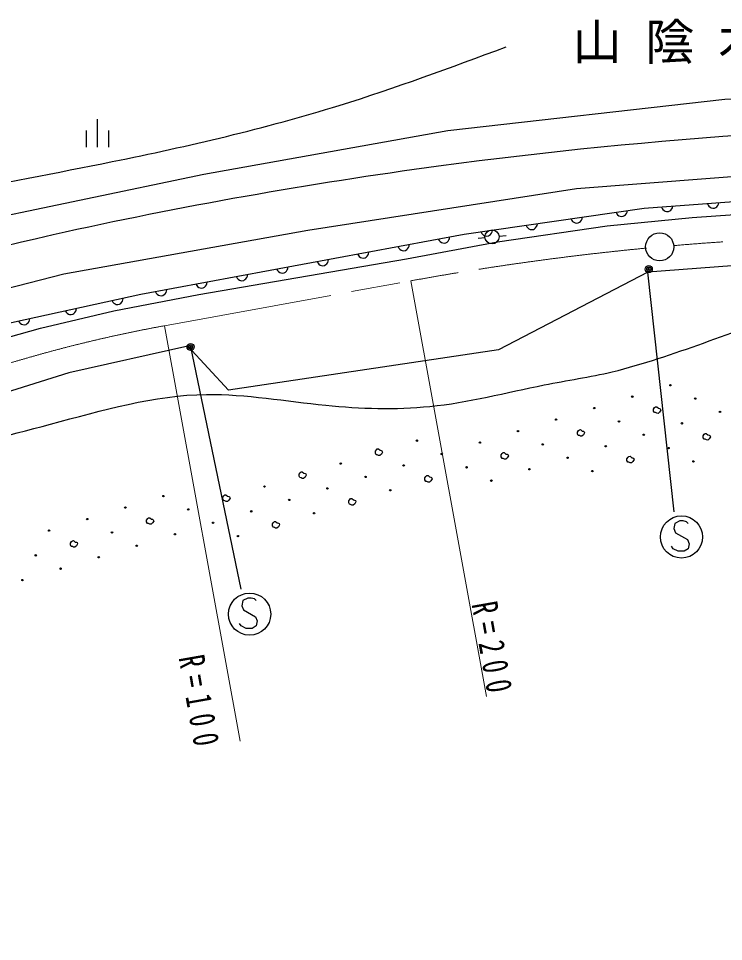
# Model space of a CAD drawing. Units: millimetres, scale not verified. Extents: x 40000 to 680000, y 20000 to 380000.
# Drawn here: x 214333 to 264437, y 265772 to 331336 of the extents above; entities that cross this region are included whole.
import ezdxf

# ---------------------------------------------------------------- set-up
doc = ezdxf.new("R2010")
doc.units = ezdxf.units.MM
doc.header["$LTSCALE"] = 1000
doc.linetypes.add('CHAIN', pattern=[18.5, 12, -1.5, 3.5, -1.5])
for name, color, linetype, lineweight in [('M-BGD', 7, 'Continuous', 25), ('M-BMK', 2, 'CHAIN', 13), ('M-BMK-SRVR', 3, 'Continuous', 25), ('M-STR-HTXT', 7, 'Continuous', 13), ('M-STR-STRC', 7, 'Continuous', 25)]:
    doc.layers.add(name, color=color, linetype=linetype, lineweight=lineweight)
doc.layers.add('M-BMK-HTXT', color=7, linetype='Continuous')
doc.styles.add('ＭＳ ゴシック', font='')
doc.styles.get('ＭＳ ゴシック').set_extended_font_data('MS Gothic')

msp = doc.modelspace()

# ---------------------------------------------------------------- linework, layer by layer
at = {"layer": 'M-BGD'}
for p, q in [((219937, 324184), (219937, 322184)), ((219137, 323384), (219137, 322184)), ((220737, 323384), (220737, 322184)), ((247488, 315760), (246992, 315697)), ((248482, 315867), (248980, 315910))]:
    msp.add_line(p, q, dxfattribs=at)
for points in [[(68209, 267286), (82169, 271410), (99198, 276445), (115931, 282812), (130887, 288291), (146139, 294511), (162576, 301174), (178273, 306801), (192340, 311836), (209814, 316575), (227509, 320277), (244834, 323386), (264529, 325608), (279781, 326200), (299105, 326200), (315097, 325163), (330497, 323090), (343380, 320277), (356708, 317463), (366185, 314354)], [(424658, 290513), (400966, 298361), (366759, 308134), (344658, 314502), (324371, 317907), (306602, 319832), (289425, 320721), (273284, 320721), (253997, 319240), (234894, 316279), (217569, 313169), (206019, 310207), (186583, 303692), (171479, 299101), (151489, 291401), (125130, 280147), (103640, 272743), (82021, 265487), (69278, 262110)], [(364638, 306981), (355217, 310342), (347300, 312562), (335899, 314902), (326358, 316402), (318197, 317363), (303079, 318323), (282077, 318983), (271879, 318803), (258798, 317843), (246016, 315982), (223037, 311722), (213080, 309562), (205879, 307101), (197358, 303321), (186737, 298401), (184697, 296720)], [(260034, 317933), (260073, 317840), (260126, 317764), (260212, 317690), (260295, 317648), (260393, 317623), (260521, 317632), (260615, 317671), (260691, 317725), (260765, 317811), (260807, 317894), (260832, 317992)], [(263304, 318173), (263343, 318080), (263397, 318004), (263482, 317930), (263566, 317888), (263664, 317863), (263791, 317872), (263885, 317911), (263961, 317965), (264035, 318051), (264077, 318134), (264102, 318232)], [(144808, 282676), (153632, 286655), (158548, 288806), (163425, 290189), (168494, 291379), (174746, 292992), (179815, 294259), (184846, 296141), (190146, 298983), (200122, 303731), (204116, 305459), (210406, 307801), (215898, 309338), (221121, 310567), (227150, 311719), (241919, 314253), (248371, 315482), (256167, 316596), (262196, 317210), (270982, 317825)], [(256804, 317552), (256850, 317462), (256909, 317390), (256999, 317322), (257085, 317286), (257185, 317268), (257312, 317287), (257402, 317332), (257474, 317391), (257542, 317482), (257578, 317568), (257596, 317668)], [(250413, 316622), (250459, 316532), (250518, 316460), (250609, 316392), (250695, 316356), (250794, 316338), (250921, 316357), (251011, 316402), (251084, 316461), (251151, 316552), (251187, 316638), (251205, 316738)], [(253609, 317087), (253654, 316997), (253713, 316925), (253804, 316857), (253890, 316821), (253990, 316803), (254116, 316822), (254207, 316867), (254279, 316926), (254347, 317017), (254383, 317103), (254400, 317203)], [(247218, 316157), (247264, 316067), (247323, 315995), (247413, 315927), (247499, 315891), (247599, 315873), (247726, 315892), (247816, 315937), (247888, 315996), (247956, 316087), (247992, 316173), (248010, 316273)], [(244187, 315643), (244236, 315555), (244297, 315485), (244391, 315421), (244478, 315388), (244578, 315374), (244704, 315397), (244793, 315446), (244863, 315508), (244927, 315601), (244959, 315689), (244973, 315789)], [(238442, 314578), (238491, 314490), (238553, 314420), (238646, 314356), (238733, 314323), (238834, 314309), (238959, 314332), (239048, 314381), (239118, 314443), (239182, 314536), (239215, 314624), (239229, 314724)], [(241314, 315111), (241363, 315022), (241425, 314952), (241518, 314888), (241606, 314856), (241706, 314842), (241832, 314865), (241920, 314914), (241990, 314976), (242054, 315069), (242087, 315156), (242101, 315257)], [(235570, 314046), (235619, 313957), (235680, 313887), (235774, 313823), (235861, 313790), (235961, 313776), (236087, 313800), (236176, 313849), (236246, 313911), (236310, 314004), (236342, 314091), (236356, 314191)], [(265027, 313760), (259065, 313326), (248440, 307797), (229252, 304924), (226379, 308068), (217923, 306171), (210117, 303732), (203992, 301238), (196837, 297877), (188001, 293053), (182255, 290831), (175751, 289096), (167945, 287470), (163012, 286223), (159202, 284817)], [(232697, 313513), (232746, 313424), (232808, 313355), (232901, 313290), (232989, 313258), (233089, 313244), (233215, 313267), (233303, 313316), (233373, 313378), (233437, 313471), (233470, 313559), (233484, 313659)], [(229825, 312980), (229874, 312892), (229936, 312822), (230029, 312758), (230116, 312725), (230217, 312711), (230342, 312735), (230431, 312784), (230501, 312845), (230565, 312939), (230598, 313026), (230611, 313126)], [(226953, 312448), (227001, 312359), (227063, 312289), (227157, 312225), (227244, 312193), (227344, 312179), (227470, 312202), (227559, 312251), (227628, 312313), (227693, 312406), (227725, 312494), (227739, 312594)], [(220987, 311277), (221038, 311190), (221102, 311122), (221197, 311061), (221286, 311031), (221386, 311020), (221511, 311047), (221598, 311099), (221666, 311163), (221728, 311258), (221758, 311346), (221769, 311447)], [(224080, 311915), (224129, 311827), (224191, 311757), (224284, 311693), (224372, 311660), (224472, 311646), (224598, 311670), (224686, 311719), (224756, 311780), (224820, 311874), (224853, 311961), (224867, 312061)], [(217668, 310557), (217719, 310470), (217783, 310402), (217878, 310341), (217967, 310311), (218067, 310300), (218192, 310327), (218279, 310379), (218347, 310443), (218409, 310538), (218438, 310626), (218449, 310727)], [(214348, 309837), (214400, 309750), (214464, 309682), (214559, 309621), (214647, 309591), (214748, 309580), (214873, 309607), (214960, 309659), (215028, 309722), (215089, 309818), (215119, 309906), (215130, 310007)]]:
    msp.add_lwpolyline(points, dxfattribs=at)
for points in [[(259789, 303288), (259694, 303290), (259607, 303337), (259531, 303346), (259468, 303452), (259469, 303588), (259542, 303694), (259607, 303755), (259689, 303759), (259803, 303657), (259891, 303642), (259941, 303615), (259979, 303522), (259896, 303383)], [(254372, 301658), (254277, 301661), (254190, 301708), (254114, 301717), (254051, 301823), (254052, 301959), (254124, 302064), (254190, 302126), (254272, 302130), (254386, 302028), (254474, 302013), (254524, 301986), (254562, 301893), (254479, 301753)], [(263312, 301394), (263217, 301396), (263130, 301443), (263055, 301452), (262991, 301558), (262992, 301694), (263065, 301800), (263130, 301861), (263212, 301865), (263326, 301763), (263414, 301748), (263464, 301721), (263503, 301628), (263419, 301489)], [(240014, 300294), (239920, 300297), (239832, 300344), (239757, 300352), (239693, 300458), (239694, 300594), (239767, 300700), (239832, 300761), (239914, 300765), (240028, 300664), (240117, 300648), (240166, 300622), (240205, 300529), (240122, 300389)], [(248955, 300029), (248860, 300032), (248773, 300079), (248697, 300087), (248634, 300194), (248635, 300330), (248707, 300435), (248772, 300496), (248855, 300500), (248969, 300399), (249057, 300384), (249107, 300357), (249145, 300264), (249062, 300124)], [(257895, 299764), (257800, 299767), (257713, 299814), (257637, 299823), (257574, 299929), (257575, 300065), (257648, 300170), (257713, 300232), (257795, 300236), (257909, 300134), (257997, 300119), (258047, 300092), (258086, 299999), (258002, 299859)], [(234597, 298665), (234502, 298668), (234415, 298714), (234339, 298723), (234276, 298829), (234277, 298965), (234350, 299071), (234415, 299132), (234497, 299136), (234611, 299034), (234699, 299019), (234749, 298992), (234788, 298899), (234704, 298760)], [(243538, 298400), (243443, 298403), (243356, 298450), (243280, 298458), (243217, 298564), (243217, 298700), (243290, 298806), (243355, 298867), (243438, 298871), (243552, 298770), (243640, 298754), (243690, 298728), (243728, 298635), (243645, 298495)], [(229180, 297035), (229085, 297038), (228998, 297085), (228922, 297094), (228859, 297200), (228860, 297336), (228933, 297441), (228998, 297503), (229080, 297507), (229194, 297405), (229282, 297390), (229332, 297363), (229370, 297270), (229287, 297130)], [(238120, 296771), (238026, 296774), (237938, 296820), (237863, 296829), (237799, 296935), (237800, 297071), (237873, 297177), (237938, 297238), (238020, 297242), (238134, 297140), (238223, 297125), (238272, 297098), (238311, 297006), (238228, 296866)], [(223763, 295406), (223668, 295409), (223581, 295456), (223505, 295465), (223442, 295571), (223443, 295707), (223515, 295812), (223581, 295874), (223663, 295877), (223777, 295776), (223865, 295761), (223915, 295734), (223953, 295641), (223870, 295501)], [(232703, 295142), (232608, 295144), (232521, 295191), (232446, 295200), (232382, 295306), (232383, 295442), (232456, 295547), (232521, 295609), (232603, 295613), (232717, 295511), (232805, 295496), (232855, 295469), (232894, 295376), (232810, 295236)], [(218346, 293777), (218251, 293780), (218164, 293827), (218088, 293835), (218025, 293942), (218026, 294078), (218098, 294183), (218163, 294244), (218246, 294248), (218360, 294147), (218448, 294132), (218498, 294105), (218536, 294012), (218453, 293872)]]:
    msp.add_lwpolyline(points, close=True, dxfattribs=at)
for centre, radius in [((247984, 315824), 500), ((260664, 305289), 50), ((257955, 304474), 50), ((262426, 304342), 50), ((255247, 303659), 50), ((264187, 303395), 50), ((252538, 302845), 50), ((257008, 302712), 50), ((261479, 302580), 50), ((249830, 302030), 50), ((258770, 301765), 50), ((242651, 301348), 50), ((247121, 301216), 50), ((251591, 301083), 50), ((256061, 300951), 50), ((244413, 300401), 50), ((260532, 300818), 50), ((237234, 299719), 50), ((241704, 299586), 50), ((253353, 300136), 50), ((262293, 299871), 50), ((246174, 299454), 50), ((250644, 299322), 50), ((255114, 299189), 50), ((238995, 298772), 50), ((247936, 298507), 50), ((231817, 298089), 50), ((236287, 297957), 50), ((240757, 297825), 50), ((224638, 297407), 50), ((233578, 297143), 50), ((221929, 296593), 50), ((226399, 296460), 50), ((230870, 296328), 50), ((219221, 295778), 50), ((235340, 296196), 50), ((228161, 295513), 50), ((216512, 294963), 50), ((220982, 294831), 50), ((225452, 294699), 50), ((229923, 294566), 50), ((222744, 293884), 50), ((215565, 293202), 50), ((220035, 293069), 50), ((217327, 292255), 50), ((214618, 291440), 50)]:
    msp.add_circle(centre, radius, dxfattribs=at)
for points, knots in [([(139772, 294659), (143680, 296457), (147588, 298255), (151618, 299694), (156771, 301533), (162123, 302785), (167463, 304136), (171445, 305144), (175420, 306207), (179161, 307838), (182497, 309274), (185639, 311179), (188934, 312725), (195278, 315706), (202179, 317396), (209073, 318796), (213044, 319638), (217023, 320360), (220993, 321165), (226425, 322267), (231841, 323524), (237134, 325163), (241129, 326400), (245055, 327855), (248980, 329310)], [0, 0, 0, 0, 1, 1, 1, 2, 2, 2, 3, 3, 3, 4, 4, 4, 5, 5, 5, 6, 6, 6, 7, 7, 7, 8, 8, 8, 8]), ([(68682, 264994), (79821, 268226), (90960, 271457), (101962, 275112), (110882, 278076), (119712, 281319), (128468, 284738), (138390, 288611), (148217, 292712), (158084, 296732), (165339, 299673), (172626, 302528), (180000, 305173), (192037, 309480), (204323, 313121), (216794, 315982), (225841, 318021), (234983, 319606), (244188, 320869), (259531, 322905), (275006, 324011), (290463, 323683), (305853, 323259), (321179, 321411), (336368, 318796), (347631, 316845), (358817, 314551), (369759, 311392), (379076, 308662), (388216, 305360), (397450, 302359), (408218, 298882), (419141, 295949), (429953, 292586), (437878, 290121), (445742, 287424), (453794, 285478), (459126, 284189), (464540, 283228), (469954, 282268)], [0, 0, 0, 0, 1, 1, 1, 2, 2, 2, 3, 3, 3, 4, 4, 4, 5, 5, 5, 6, 6, 6, 7, 7, 7, 8, 8, 8, 9, 9, 9, 10, 10, 10, 11, 11, 11, 12, 12, 12, 13, 13, 13, 13]), ([(157209, 283136), (158973, 283112), (160736, 283088), (162460, 283306), (166103, 283766), (169573, 285305), (173132, 286355), (176526, 287356), (180002, 287911), (183465, 288642), (186990, 289432), (190509, 290333), (193798, 291775), (195889, 292668), (197895, 293764), (199838, 294975), (202344, 296535), (204746, 298272), (207376, 299549), (210263, 300940), (213440, 301695), (216608, 302513), (220290, 303503), (223975, 304591), (227703, 304631), (230516, 304659), (233336, 304149), (236173, 303869), (238642, 303618), (241122, 303538), (243567, 303784), (246302, 304044), (248988, 304764), (251698, 305308), (253311, 305625), (254934, 305868), (256526, 306240), (260928, 307299), (265100, 309248), (269484, 310390), (272576, 311188), (275772, 311579), (278970, 311830), (284389, 312302), (289835, 312294), (295258, 311999), (300189, 311711), (305091, 311224), (309996, 310729), (313892, 310316), (317786, 309919), (321684, 309543), (324488, 309273), (327295, 309013), (330095, 308696), (331507, 308537), (332918, 308362), (334330, 308188)], [0, 0, 0, 0, 1, 1, 1, 2, 2, 2, 3, 3, 3, 4, 4, 4, 5, 5, 5, 6, 6, 6, 7, 7, 7, 8, 8, 8, 9, 9, 9, 10, 10, 10, 11, 11, 11, 12, 12, 12, 13, 13, 13, 14, 14, 14, 15, 15, 15, 16, 16, 16, 17, 17, 17, 18, 18, 18, 19, 19, 19, 19])]:
    msp.add_open_spline(points, degree=3, knots=knots, dxfattribs=at)
at = {"layer": 'M-BMK'}
msp.add_line((224715, 309511), (242223, 312701), dxfattribs=at)
for centre, radius, start, end in [((278074, 115941), 200000, 88.62201, 94.9158), ((278074, 115941), 200000, 95.48611, 100.3262), ((242640, 211131), 100000, 100.3262, 117.14969)]:
    msp.add_arc(centre, radius, start, end, dxfattribs=at)
at = {"layer": 'M-BMK-SRVR'}
msp.add_circle((259900, 315113), 1000, dxfattribs=at)
at = {"layer": 'M-STR-HTXT'}
for p, q in [((242223, 312701), (247601, 283187)), ((230092, 279997), (224715, 309511))]:
    msp.add_line(p, q, dxfattribs=at)
at = {"layer": 'M-STR-STRC'}
for p, q in [((260937, 296285), (259065, 313326)), ((226562, 308004), (230140, 290802))]:
    msp.add_line(p, q, dxfattribs=at)
for points in [[(261928, 295469), (261808, 295589), (261568, 295649), (261328, 295649), (260968, 295469), (260908, 295109), (261028, 294809), (261868, 294329), (261988, 294029), (261928, 293669), (261628, 293489), (261208, 293489), (260848, 293669), (260728, 293849)], [(231236, 289986), (231116, 290106), (230876, 290166), (230636, 290166), (230276, 289986), (230216, 289626), (230336, 289326), (231176, 288846), (231296, 288546), (231236, 288186), (230936, 288006), (230516, 288006), (230156, 288186), (230036, 288366)]]:
    msp.add_lwpolyline(points, dxfattribs=at)
for centre, radius in [((259124, 313532), 250), ((259124, 313532), 150), ((259124, 313532), 50), ((226562, 308004), 250), ((226562, 308004), 150), ((226562, 308004), 50), ((261448, 294509), 1500), ((230756, 289026), 1500)]:
    msp.add_circle(centre, radius, dxfattribs=at)

# ---------------------------------------------------------------- texts
at = {"layer": 'M-BMK-HTXT', "insert": (253696, 328102), "char_height": 2566, "attachment_point": 7, "style": 'ＭＳ ゴシック'}
msp.add_mtext('\\T1.48;山陰本線', dxfattribs=at)
at = {"layer": 'M-STR-HTXT', "char_height": 1833, "attachment_point": 7, "rotation": 280, "style": 'ＭＳ ゴシック'}
for s, insert in [('\\T1.61;\\W0.7;R=200', (246501, 289736)), ('\\T1.61;\\W0.7;R=100', (225681, 285940))]:
    msp.add_mtext(s, dxfattribs=dict(at, insert=insert))

doc.saveas('drawing.dxf')
